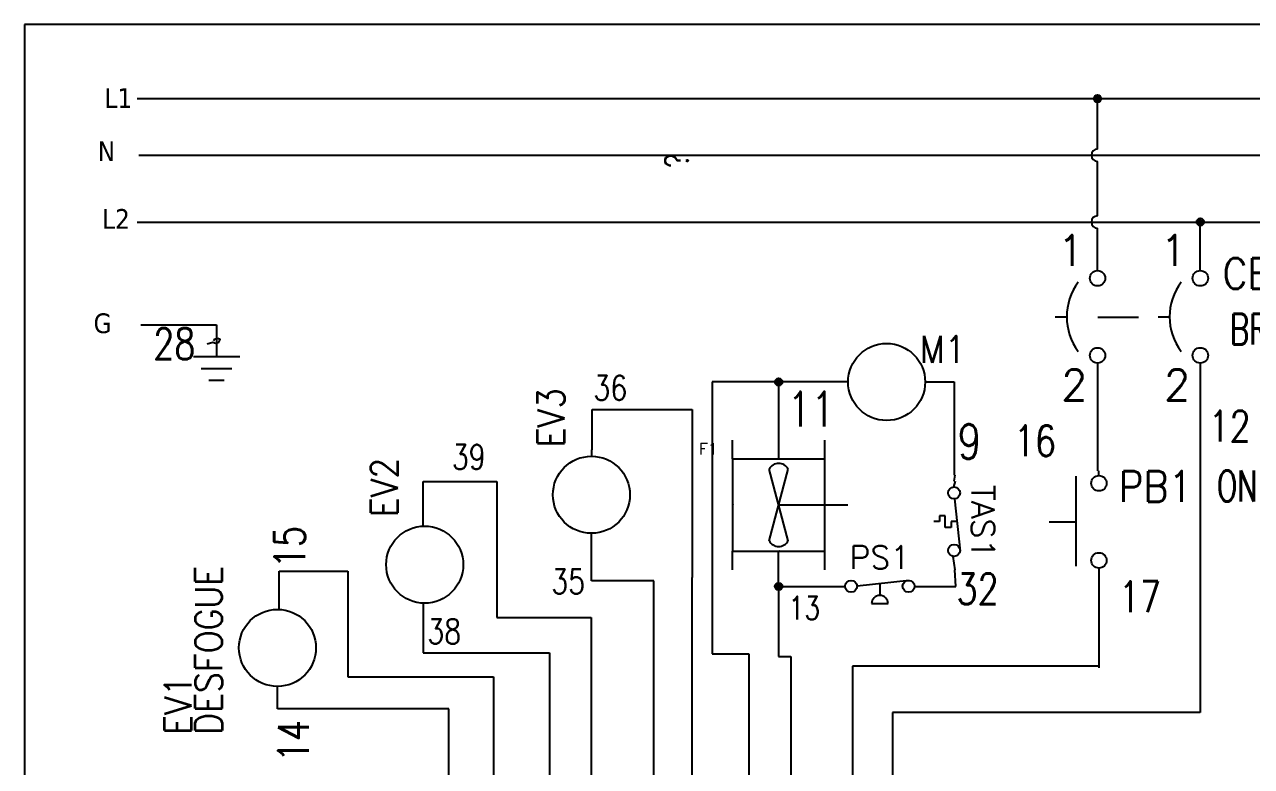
# Model space of a CAD drawing. Header units: millimetres. Extents: x 123.5 to 144.3, y 105.4 to 121.6.
# Drawn here: x 123.51 to 133.46, y 115.58 to 121.59 of the extents above; entities that cross this region are included whole.
import ezdxf
from ezdxf.enums import TextEntityAlignment as Align

# ---------------------------------------------------------------- set-up
doc = ezdxf.new("R2010")
doc.units = ezdxf.units.MM
doc.linetypes.add('HIDDEN2', pattern=[0.1875, 0.125, -0.0625])
for name, color, linetype in [('BLK_12AWG', 7, 'Continuous'), ('DESC', 250, 'Continuous'), ('LINK', 9, 'Continuous'), ('MISC', 7, 'Continuous'), ('SYMS', 7, 'Continuous'), ('TAGS', 250, 'Continuous'), ('TERMS', 250, 'Continuous'), ('WIREFIXED', 7, 'Continuous'), ('WIRES', 7, 'Continuous'), ('XREF', 7, 'Continuous')]:
    doc.layers.add(name, color=color, linetype=linetype)
doc.layers.add('WIRENO', color=7, linetype='Continuous', true_color=0x000000)
doc.styles.get("Standard").update_dxf_attribs({"font": 'tahoma.ttf'})
doc.styles.add('WD', font='romans.shx')

# ---------------------------------------------------------------- blocks, each defined once
blk = doc.blocks.new('VGND2')
for p, q in [((0.09375, 0), (-0.09375, 0)), ((-0.0625, -0.046875), (0.0625, -0.046875)), ((-0.03125, -0.09375), (0.03125, -0.09375))]:
    blk.add_line(p, q)
at = {"style": 'WD', "flags": 1}
blk.add_attdef('X2TERM01', (0, 0), '', height=0.01, dxfattribs=at)
blk = doc.blocks.new('VCB1')
at = {"linetype": 'HIDDEN2'}
blk.add_line((-0.1712, 0), (-0.125, 0), dxfattribs=at)
for centre in [(0, 0.1562), (0, -0.1562)]:
    blk.add_circle(centre, 0.0312)
blk.add_arc((0.1094, 0), 0.2344, 143.1301, 216.8699)
at = {"style": 'WD'}
for tag, p, width in [('INST', (0.2188, 0.3883), 0.7), ('LOC', (0.2188, 0.2188), 0.7), ('TAG1', (0.1269, 0.0644), 0.9), ('XREF', (0.1287, -0.09), 0.7), ('DESC1', (0.1287, -0.242), 0.7), ('DESC2', (0.1287, -0.3893), 0.7)]:
    blk.add_attdef(tag, p, '', height=0.125, dxfattribs=dict(at, width=width))
at = {"linetype": 'Continuous', "style": 'WD'}
for tag, height, flags, p in [('TERM01', 0.125, 8, (-0.055, 0.2066)), ('MFG', 0.01, 9, (-0.1421, -0.0881)), ('CAT', 0.01, 9, (-0.1421, -0.0731))]:
    blk.add_attdef(tag, text='', height=height, dxfattribs=dict(at, flags=flags)).set_placement(p, align=Align.RIGHT)
at = {"color": 7, "style": 'WD', "flags": 1}
for tag, p in [('X2TERM01', (0, 0.1875)), ('X8TERM02', (0, -0.1875))]:
    blk.add_attdef(tag, p, '', height=0.0125, dxfattribs=at)
at = {"style": 'WD', "width": 0.7}
blk.add_attdef('RATING1', text='', height=0.125, dxfattribs=at).set_placement((-0.1875, 0.0625), align=Align.RIGHT)
at = {"color": 7, "style": 'WD'}
for tag, p in [('X4LINK', (-0.25, 0)), ('X1LINK', (0, 0))]:
    blk.add_attdef(tag, p, '', height=0.01, dxfattribs=at)
at = {"style": 'WD', "flags": 9}
for tag, p in [('FAMILY', (-0.1421, -0.0365)), ('CONTACT', (-0.1288, -0.1291))]:
    blk.add_attdef(tag, text='', height=0.01, dxfattribs=at).set_placement(p, align=Align.RIGHT)
at = {"linetype": 'Continuous', "style": 'WD', "flags": 9}
blk.add_attdef('ASSYCODE', text='', height=0.01, dxfattribs=at).set_placement((-0.1533, -0.1061), align=Align.CENTER)
at = {"linetype": 'Continuous', "style": 'WD', "flags": 8}
blk.add_attdef('TERM02', text='', height=0.125, dxfattribs=at).set_placement((-0.0407, -0.2134), align=Align.TOP_RIGHT)
blk = doc.blocks.new('WD_WNV')
at = {"style": 'WD', "flags": 1}
for tag, p in [('W01USER', (-0.0625, 0.0938)), ('W02USER', (-0.0625, 0.0859)), ('W03USER', (-0.0625, 0.0781)), ('W04USER', (-0.0625, 0.0703)), ('W05USER', (-0.0625, 0.0625)), ('W06USER', (-0.0625, 0.0547)), ('W07USER', (-0.0625, 0.0469)), ('W08USER', (-0.0625, 0.0391)), ('W09USER', (-0.0625, 0.0312)), ('W10USER', (-0.0625, 0.0234))]:
    blk.add_attdef(tag, text='', height=0.005, dxfattribs=at).set_placement(p, align=Align.CENTER)
at = {"linetype": 'Continuous', "style": 'WD', "width": 0.8}
blk.add_attdef('WIRENO', text='', height=0.125, dxfattribs=at).set_placement((-0.05, 0), align=Align.MIDDLE_RIGHT)
blk = doc.blocks.new('VPB11L')
for p, q in [((-0.0938, 0.1849), (-0.0938, -0.1801)), ((-0.2022, 0), (-0.0938, 0))]:
    blk.add_line(p, q)
for centre in [(0, 0.1562), (0, -0.1562)]:
    blk.add_circle(centre, 0.0312)
at = {"style": 'WD'}
for tag, p, width in [('INST', (0.1269, 0.3902), 0.7), ('LOC', (0.1269, 0.2206), 0.7), ('TAG1', (0.1269, 0.0644), 0.9), ('XREF', (0.1287, -0.09), 0.7), ('DESC1', (0.1287, -0.242), 0.7), ('DESC2', (0.1287, -0.3982), 0.7)]:
    blk.add_attdef(tag, p, '', height=0.125, dxfattribs=dict(at, width=width))
at = {"linetype": 'Continuous', "style": 'WD'}
for tag, height, flags, p in [('TERM01', 0.125, 8, (-0.055, 0.2223)), ('MFG', 0.01, 9, (-0.1421, -0.0881)), ('CAT', 0.01, 9, (-0.1421, -0.0731))]:
    blk.add_attdef(tag, text='', height=height, dxfattribs=dict(at, flags=flags)).set_placement(p, align=Align.RIGHT)
at = {"color": 7, "style": 'WD', "flags": 1}
for tag, p in [('X2TERM01', (0, 0.1875)), ('X8TERM02', (0, -0.1875))]:
    blk.add_attdef(tag, p, '', height=0.0125, dxfattribs=at)
at = {"color": 7, "style": 'WD'}
for tag, p in [('X4LINK', (-0.2656, 0)), ('X1LINK', (0, 0))]:
    blk.add_attdef(tag, p, '', height=0.01, dxfattribs=at)
at = {"style": 'WD'}
for tag, flags, p in [('CONTACT', 1, (-0.1421, -0.0531)), ('FAMILY', 9, (-0.1421, -0.0365))]:
    blk.add_attdef(tag, text='', height=0.01, dxfattribs=dict(at, flags=flags)).set_placement(p, align=Align.RIGHT)
at = {"linetype": 'Continuous', "style": 'WD', "flags": 9}
blk.add_attdef('ASSYCODE', text='', height=0.01, dxfattribs=at).set_placement((-0.1563, -0.1113), align=Align.CENTER)
at = {"linetype": 'Continuous', "style": 'WD', "flags": 8}
blk.add_attdef('TERM02', text='', height=0.125, dxfattribs=at).set_placement((-0.0407, -0.2291), align=Align.TOP_RIGHT)
blk = doc.blocks.new('HCR1')
blk.add_circle((0, 0), 0.1562)
at = {"style": 'WD'}
for tag, height, width, p in [('INST', 0.0625, 0.7, (0.0055, 0.4286)), ('LOC', 0.0625, 0.7, (0.0055, 0.3438)), ('TAG1', 0.1094, 0.9, (0, 0.2024))]:
    blk.add_attdef(tag, text='', height=height, dxfattribs=dict(at, width=width)).set_placement(p, align=Align.CENTER)
at = {"style": 'WD', "flags": 9}
blk.add_attdef('FAMILY', text='', height=0.01, dxfattribs=at).set_placement((-0.0053, 0.1698), align=Align.CENTER)
at = {"linetype": 'Continuous', "style": 'WD', "flags": 1}
for tag, p in [('CAT', (0, 0.1593)), ('MFG', (0, 0.1404))]:
    blk.add_attdef(tag, text='', height=0.01, dxfattribs=at).set_placement(p, align=Align.MIDDLE)
at = {"style": 'WD'}
for tag, p, height, width in [('DESC1', (1.126, 0.0601), 0.1094, 0.9), ('DESC2', (1.126, -0.0828), 0.1094, 0.9), ('DESC3', (1.126, -0.2256), 0.1094, 0.9), ('XREFNO', (1.3251, -0.3928), 0.0938, 0.8), ('XREFNC', (1.3151, -0.5165), 0.0938, 0.8)]:
    blk.add_attdef(tag, p, '', height=height, dxfattribs=dict(at, width=width))
at = {"linetype": 'Continuous', "style": 'WD', "flags": 9}
blk.add_attdef('ASSYCODE', text='', height=0.01, dxfattribs=at).set_placement((0, 0.125), align=Align.CENTER)
at = {"style": 'WD', "flags": 1}
for tag, p in [('X4TERM01', (-0.1562, 0)), ('X1TERM02', (0.1562, 0))]:
    blk.add_attdef(tag, p, '', height=0.0109, dxfattribs=at)
at = {"linetype": 'Continuous', "style": 'WD'}
blk.add_attdef('TERM01', text='', height=0.0625, dxfattribs=at).set_placement((-0.2, -0.0349), align=Align.TOP_RIGHT)
blk.add_attdef('TERM02', text='', height=0.0625, dxfattribs=at).set_placement((0.2, -0.0349), align=Align.TOP_LEFT)
at = {"style": 'WD', "width": 0.8, "flags": 8}
for tag, p in [('NO', (1.1233, -0.3928)), ('NC', (1.1207, -0.5165))]:
    blk.add_attdef(tag, p, '', height=0.0938, dxfattribs=at)
blk = doc.blocks.new('WD_WNH')
at = {"linetype": 'Continuous', "style": 'WD', "width": 0.8}
blk.add_attdef('WIRENO', text='', height=0.125, dxfattribs=at).set_placement((0, 0.0625), align=Align.CENTER)
at = {"style": 'WD', "flags": 1}
for tag, p in [('W01USER', (0, 0.0781)), ('W02USER', (0, 0.0703)), ('W03USER', (0, 0.0625)), ('W04USER', (0, 0.0547)), ('W05USER', (0, 0.0469)), ('W06USER', (0, 0.0391)), ('W07USER', (0, 0.0312)), ('W08USER', (0, 0.0234)), ('W09USER', (0, 0.0156)), ('W10USER', (0, 0.0078))]:
    blk.add_attdef(tag, text='', height=0.005, dxfattribs=at).set_placement(p, align=Align.CENTER)
blk = doc.blocks.new('WDDOT')
for radius in [0.03, 0.0187, 0.00929]:
    blk.add_circle((0, 0), radius)
blk = doc.blocks.new('HM1_AXIAL_FLOW_FAN1')
for p, q in [((-0.5, 0.5), (-0.5, 0.7)), ((0.5, 0.5), (0.5, 0.7)), ((-0.5, 0.5), (0.5, 0.5)), ((-0.5, 0.5), (-0.5, -0.5)), ((0.5, -0.5), (0.5, 0.5)), ((-0.104, -0.386), (0.104, 0.386)), ((0.104, -0.386), (-0.104, 0.386)), ((0, 0), (0.75, 0)), ((-0.5, -0.5), (0.5, -0.5)), ((-0.5, -0.7), (-0.5, -0.5)), ((0.5, -0.7), (0.5, -0.5))]:
    blk.add_line(p, q)
for centre, start, end in [((0, 0.333), 27.1247, 152.8753), ((0, -0.333), 207.1247, 332.8753)]:
    blk.add_arc(centre, 0.116, start, end)
at = {"style": 'WD'}
for tag, height, p in [('INST', 0.125, (-0.658, 0.914)), ('LOC', 0.125, (-0.66, 0.738)), ('TAG1', 0.125, (-0.658, 0.544)), ('TERM01', 0.0625, (-0.51, 0.016))]:
    blk.add_attdef(tag, text='', height=height, dxfattribs=at).set_placement(p, align=Align.RIGHT)
for tag, p, height in [('TERM04', (0.009, 0.51), 0.0625), ('X2TERM04', (0, 0.5), 0.005), ('X4TERM01', (-0.5, 0), 0.01), ('X1TERM03', (0.5, 0), 0.005), ('TERM03', (0.511, 0.012), 0.0625), ('RATING1', (0.549, -0.237), 0.125), ('DESC1', (0.549, -0.453), 0.125), ('X8TERM02', (0, -0.5), 0.005), ('TERM02', (0.002, -0.573), 0.0625), ('DESC2', (0.549, -0.637), 0.125), ('DESC3', (0.549, -0.827), 0.125), ('WDTAGALT', (0.569, -1.005), 0.125)]:
    blk.add_attdef(tag, p, '', height=height, dxfattribs=at)
blk.add_attdef('XREF', text='', height=0.0625, rotation=0.0625, dxfattribs=at).set_placement((0.726, 0.558), align=Align.TOP_CENTER)
at = {"style": 'WD', "flags": 1}
for tag, p in [('FAMILY', (-0.587, -0.278)), ('CAT', (-0.587, -0.322)), ('MFG', (-0.585, -0.353)), ('ASSYCODE', (-0.557, -0.383)), ('WDTYPE', (-0.572, -0.419))]:
    blk.add_attdef(tag, text='', height=0.01, dxfattribs=at).set_placement(p, align=Align.CENTER)
blk = doc.blocks.new('HMS1')
blk.add_circle((0, 0), 0.1562)
at = {"style": 'WD'}
for tag, height, width, p in [('INST', 0.0625, 0.7, (0.0055, 0.4286)), ('LOC', 0.0625, 0.7, (0.0055, 0.3438)), ('TAG1', 0.1094, 0.9, (0, 0.2024))]:
    blk.add_attdef(tag, text='', height=height, dxfattribs=dict(at, width=width)).set_placement(p, align=Align.CENTER)
at = {"style": 'WD', "flags": 9}
blk.add_attdef('FAMILY', text='', height=0.01, dxfattribs=at).set_placement((-0.0053, 0.1698), align=Align.CENTER)
at = {"linetype": 'Continuous', "style": 'WD', "flags": 1}
for tag, p in [('CAT', (0, 0.1593)), ('MFG', (0, 0.1404))]:
    blk.add_attdef(tag, text='', height=0.01, dxfattribs=at).set_placement(p, align=Align.MIDDLE)
at = {"style": 'WD'}
for tag, p, height, width in [('DESC1', (1.126, 0.0601), 0.1094, 0.9), ('DESC2', (1.126, -0.0828), 0.1094, 0.9), ('DESC3', (1.126, -0.2256), 0.1094, 0.9), ('XREFNO', (1.3251, -0.3928), 0.0938, 0.8), ('XREFNC', (1.3151, -0.5165), 0.0938, 0.8)]:
    blk.add_attdef(tag, p, '', height=height, dxfattribs=dict(at, width=width))
at = {"linetype": 'Continuous', "style": 'WD', "flags": 9}
blk.add_attdef('ASSYCODE', text='', height=0.01, dxfattribs=at).set_placement((0.0004, 0.1129), align=Align.CENTER)
at = {"style": 'WD', "flags": 1}
for tag, p in [('X4TERM01', (-0.1562, 0)), ('X1TERM02', (0.1562, 0))]:
    blk.add_attdef(tag, p, '', height=0.0109, dxfattribs=at)
at = {"linetype": 'Continuous', "style": 'WD'}
blk.add_attdef('TERM01', text='', height=0.0625, dxfattribs=at).set_placement((-0.2, -0.0349), align=Align.TOP_RIGHT)
blk.add_attdef('TERM02', text='', height=0.0625, dxfattribs=at).set_placement((0.2, -0.0349), align=Align.TOP_LEFT)
at = {"style": 'WD', "width": 0.8, "flags": 8}
for tag, p in [('NO', (1.1233, -0.3928)), ('NC', (1.1207, -0.5165))]:
    blk.add_attdef(tag, p, '', height=0.0938, dxfattribs=at)
blk = doc.blocks.new('HTS12')
at = {"linetype": 'Continuous'}
blk.add_line((-0.1231, 0.002), (0.1594, 0.0326), dxfattribs=at)
for p, q in [((0, 0.0153), (0, -0.0168)), ((0.0312, -0.0481), (-0.0312, -0.0481)), ((-0.0312, -0.0481), (-0.0312, -0.0793)), ((0, -0.0168), (0.0312, -0.0168)), ((0.0312, -0.0168), (0.0312, -0.0481)), ((-0.0312, -0.0793), (0, -0.0793)), ((0, -0.0793), (0, -0.1106))]:
    blk.add_line(p, q)
for centre in [(-0.1553, 0), (0.1553, 0)]:
    blk.add_circle(centre, 0.0322)
at = {"style": 'WD', "width": 0.7}
for tag, p in [('INST', (0, 0.7321)), ('LOC', (0, 0.5625)), ('DESC1', (0, 0.4062)), ('DESC2', (0, 0.25)), ('XREF', (0, -0.3144))]:
    blk.add_attdef(tag, text='', height=0.125, dxfattribs=at).set_placement(p, align=Align.CENTER)
at = {"style": 'WD'}
blk.add_attdef('TAG1', text='', height=0.125, dxfattribs=at).set_placement((0, 0.0938), align=Align.CENTER)
for tag, p in [('X2LINK', (0, 0.0781)), ('X8LINK', (0, -0.1406))]:
    blk.add_attdef(tag, p, '', height=0.01, dxfattribs=at)
for tag, p, height, flags in [('X4TERM01', (-0.1875, 0), 0.0125, 1), ('CONTACT', (0.0376, 0.0204), 0.01, 1), ('FAMILY', (0.0376, 0.0371), 0.01, 9), ('X1TERM02', (0.1875, 0), 0.0125, 1)]:
    blk.add_attdef(tag, p, '', height=height, dxfattribs=dict(at, flags=flags))
at = {"linetype": 'Continuous', "style": 'WD', "flags": 9}
for tag, p in [('CAT', (0.0626, -0.0071)), ('ASSYCODE', (0.0625, -0.0469)), ('MFG', (0.0626, -0.0266))]:
    blk.add_attdef(tag, text='', height=0.01, dxfattribs=at).set_placement(p, align=Align.CENTER)
at = {"linetype": 'Continuous', "style": 'WD', "flags": 8}
blk.add_attdef('TERM01', text='', height=0.125, dxfattribs=at).set_placement((-0.25, -0.0158), align=Align.TOP_RIGHT)
blk.add_attdef('TERM02', text='', height=0.125, dxfattribs=at).set_placement((0.25, -0.0158), align=Align.TOP_LEFT)
at = {"style": 'WD', "width": 0.7}
for tag, p in [('RATING1', (0.2754, -0.2988)), ('WDTAGALT', (0.2806, -0.4658))]:
    blk.add_attdef(tag, p, '', height=0.125, dxfattribs=at)
blk = doc.blocks.new('HPS12')
at = {"linetype": 'Continuous'}
blk.add_line((-0.1231, 0.002), (0.1594, 0.0326), dxfattribs=at)
for p, q in [((0, 0.0153), (0, -0.0487)), ((-0.0442, -0.0938), (0.0442, -0.0938))]:
    blk.add_line(p, q)
for centre in [(-0.1553, 0), (0.1553, 0)]:
    blk.add_circle(centre, 0.0322)
blk.add_arc((0, -0.0938), 0.0442, 0, 180)
at = {"style": 'WD', "width": 0.7}
for tag, p in [('INST', (0, 0.7321)), ('LOC', (0, 0.5625)), ('DESC1', (0, 0.4062)), ('DESC2', (0, 0.25)), ('XREF', (0, -0.3144))]:
    blk.add_attdef(tag, text='', height=0.125, dxfattribs=at).set_placement(p, align=Align.CENTER)
at = {"style": 'WD'}
blk.add_attdef('TAG1', text='', height=0.125, dxfattribs=at).set_placement((0, 0.0938), align=Align.CENTER)
for tag, p in [('X2LINK', (0, 0.0938)), ('X8LINK', (0, -0.125))]:
    blk.add_attdef(tag, p, '', height=0.01, dxfattribs=at)
for tag, p, height, flags in [('X4TERM01', (-0.1875, 0), 0.0125, 1), ('CONTACT', (0.0376, 0.0204), 0.01, 1), ('FAMILY', (0.0376, 0.0371), 0.01, 9), ('X1TERM02', (0.1875, 0), 0.0125, 1)]:
    blk.add_attdef(tag, p, '', height=height, dxfattribs=dict(at, flags=flags))
at = {"linetype": 'Continuous', "style": 'WD', "flags": 9}
for tag, p in [('CAT', (0.0626, -0.0071)), ('ASSYCODE', (0.0656, -0.0489)), ('MFG', (0.0626, -0.0266))]:
    blk.add_attdef(tag, text='', height=0.01, dxfattribs=at).set_placement(p, align=Align.CENTER)
at = {"linetype": 'Continuous', "style": 'WD', "flags": 8}
blk.add_attdef('TERM01', text='', height=0.125, dxfattribs=at).set_placement((-0.25, -0.0314), align=Align.TOP_RIGHT)
blk.add_attdef('TERM02', text='', height=0.125, dxfattribs=at).set_placement((0.25, -0.0314), align=Align.TOP_LEFT)
at = {"style": 'WD', "width": 0.7}
for tag, p in [('RATING1', (0.2475, -0.317)), ('WDTAGALT', (0.2475, -0.4732))]:
    blk.add_attdef(tag, p, '', height=0.125, dxfattribs=at)

msp = doc.modelspace()

# ---------------------------------------------------------------- linework, layer by layer
at = {"color": 7, "linetype": 'Continuous'}
for p, q in [((144.2555, 121.5905), (123.5055, 121.5905)), ((123.5055, 121.5905), (123.5055, 105.4055))]:
    msp.add_line(p, q, dxfattribs=at)
at = {"layer": 'BLK_12AWG'}
for p, q in [((124.4182, 120.99), (142.7932, 120.99)), ((132.2088, 120.5809), (132.2088, 120.99)), ((124.433, 120.5309), (142.808, 120.5309)), ((132.2088, 120.04), (132.2088, 120.4809)), ((124.4182, 119.99), (142.7932, 119.99)), ((132.2088, 119.5966), (132.2088, 119.94)), ((133.0425, 119.5966), (133.0425, 119.99))]:
    msp.add_line(p, q, dxfattribs=at)
for centre in [(132.2088, 120.5309), (132.2088, 119.99)]:
    msp.add_arc(centre, 0.05, 90, 270, dxfattribs=at)
at = {"layer": 'LINK'}
msp.add_lwpolyline([(132.21, 119.22), (132.54, 119.22)], dxfattribs=at)
at = {"layer": 'WIREFIXED'}
msp.add_lwpolyline([(124.988, 119.0021), (125.0333, 119.0172), (125.0531, 119.0074), (125.0827, 119.0173), (125.0926, 119.037), (125.0729, 119.0469), (125.0432, 119.037), (125.0383, 119.0271)], dxfattribs=at)
at = {"layer": 'WIRES'}
for p, q in [((124.4475, 119.1577), (125.063, 119.1577)), ((125.063, 119.1577), (125.063, 118.8966)), ((132.2088, 118.8466), (132.2088, 117.9725)), ((133.0425, 118.8466), (133.0425, 116.0134)), ((129.6112, 118.6957), (129.083, 118.6957)), ((129.083, 118.6957), (129.083, 116.4901)), ((129.6221, 118.6937), (129.6221, 118.0719)), ((130.1855, 118.6937), (129.6221, 118.6937)), ((130.8105, 118.6937), (131.0458, 118.6937)), ((131.0458, 118.6937), (131.0458, 117.9378)), ((128.109, 118.1968), (128.109, 118.47)), ((128.109, 118.47), (128.9211, 118.47)), ((128.9211, 118.47), (128.9211, 118.1968)), ((128.105, 118.1443), (128.105, 118.0918)), ((128.1077, 118.1968), (128.1077, 118.1443)), ((128.9211, 118.1968), (128.9211, 117.109)), ((131.0514, 117.9378), (131.0437, 117.8903)), ((132.2202, 117.935), (132.2202, 117.9725)), ((126.7383, 117.5254), (126.7383, 117.8875)), ((126.7383, 117.8875), (127.3354, 117.8875)), ((127.3354, 117.8875), (127.3354, 116.7848)), ((131.0549, 117.8903), (131.0399, 117.8428)), ((128.1048, 117.363), (128.1048, 117.4668)), ((128.1048, 117.2593), (128.1048, 117.363)), ((128.1048, 117.0819), (128.1048, 117.2593)), ((129.6221, 117.0366), (129.6221, 117.3219)), ((131.0361, 117.2803), (131.051, 117.1723)), ((125.5701, 116.8508), (125.5701, 117.161)), ((125.5701, 117.161), (126.1283, 117.161)), ((126.1283, 117.161), (126.1283, 116.3048)), ((131.0588, 117.0366), (131.051, 117.1723)), ((132.2202, 117.185), (132.2202, 116.3928)), ((128.6094, 117.0819), (128.1048, 117.0819)), ((128.6094, 115.0097), (128.6094, 117.0819)), ((128.9211, 114.9826), (128.9211, 117.109)), ((129.6221, 117.0366), (130.1616, 117.0366)), ((129.6221, 117.0366), (129.6221, 116.4693)), ((130.7241, 117.0366), (131.0588, 117.0366)), ((126.7383, 116.9004), (126.7383, 116.4994)), ((127.3354, 116.7848), (128.1013, 116.7848)), ((128.1013, 116.7848), (128.1013, 115.0464)), ((126.7383, 116.4994), (127.7638, 116.4994)), ((127.7638, 116.4994), (127.7638, 115.0464)), ((129.083, 116.4901), (129.3792, 116.4901)), ((129.3792, 116.4901), (129.3792, 115.0293)), ((129.6221, 116.4693), (129.7201, 116.4693)), ((129.7201, 116.4693), (129.7201, 115.0632)), ((132.2202, 116.3912), (130.2218, 116.3912)), ((130.2218, 116.3912), (130.2218, 115.0678)), ((132.2202, 116.3928), (132.2202, 116.3765)), ((126.1283, 116.3048), (127.3095, 116.3048)), ((127.3095, 116.3048), (127.3095, 115.0075)), ((125.5571, 116.1356), (125.5571, 116.2258)), ((125.5571, 116.0454), (125.5571, 116.1356)), ((126.1413, 116.0454), (125.5571, 116.0454)), ((126.9461, 116.0454), (126.1413, 116.0454)), ((126.9461, 115.0464), (126.9461, 116.0454)), ((133.0425, 116.0134), (130.5446, 116.0134)), ((130.5446, 116.0134), (130.5446, 115.0493))]:
    msp.add_line(p, q, dxfattribs=at)

# ---------------------------------------------------------------- block references
at = {"layer": 'SYMS'}
for p in [(132.2088, 120.99), (133.0425, 119.99), (129.6221, 118.6937), (129.6221, 117.0366)]:
    msp.add_blockref('WDDOT', p, dxfattribs=at)
ref = msp.add_blockref('HCR1', (128.1037, 117.7793), dxfattribs=dict(at, xscale=2, yscale=2, zscale=2, rotation=90))
ref.add_attrib('XREFNO', '?', (128.8894, 120.4295), dxfattribs={"layer": 'XREF', "height": 0.1875, "rotation": 90, "style": 'WD', "width": 0.8})
ref.add_attrib('TAG1', 'EV3', dxfattribs={"layer": 'TAGS', "height": 0.21875, "rotation": 90, "style": 'WD', "width": 0.9}).set_placement((127.8855, 118.4051), align=Align.CENTER)
ref = msp.add_blockref('VCB1', (132.2088, 119.2216), dxfattribs=dict(at, xscale=2, yscale=2, zscale=2))
ref.add_attrib('DESC1', 'BREAKER', (133.2821, 118.997), dxfattribs={"layer": 'DESC', "height": 0.25, "style": 'WD', "width": 0.7})
ref.add_attrib('TAG1', 'CB 4A', (133.2223, 119.4484), dxfattribs={"layer": 'TAGS', "height": 0.25, "style": 'WD', "width": 0.9})
ref.add_attrib('TERM02', '2', dxfattribs={"layer": 'TERMS', "linetype": 'Continuous', "height": 0.25, "style": 'WD', "flags": 8}).set_placement((132.1274, 118.7947), align=Align.TOP_RIGHT)
ref.add_attrib('TERM01', '1', dxfattribs={"layer": 'TERMS', "linetype": 'Continuous', "height": 0.25, "style": 'WD', "flags": 8}).set_placement((132.0988, 119.6348), align=Align.RIGHT)
ref = msp.add_blockref('VCB1', (133.0425, 119.2216), dxfattribs=dict(at, xscale=2, yscale=2, zscale=2))
ref.add_attrib('TERM02', '2', dxfattribs={"layer": 'TERMS', "linetype": 'Continuous', "height": 0.25, "style": 'WD', "flags": 8}).set_placement((132.9611, 118.7947), align=Align.TOP_RIGHT)
ref.add_attrib('TERM01', '1', dxfattribs={"layer": 'TERMS', "linetype": 'Continuous', "height": 0.25, "style": 'WD', "flags": 8}).set_placement((132.9325, 119.6348), align=Align.RIGHT)
ref = msp.add_blockref('HMS1', (130.498, 118.6937), dxfattribs=dict(at, xscale=2, yscale=2, zscale=2))
ref.add_attrib('TAG1', 'M1', dxfattribs={"layer": 'TAGS', "height": 0.21875, "style": 'WD', "width": 0.9}).set_placement((130.9519, 118.8484), align=Align.CENTER)
at = {"layer": 'SYMS', "xscale": 2, "yscale": 2, "zscale": 2}
msp.add_blockref('VGND2', (125.063, 118.8966), dxfattribs=at)
at = {"layer": 'SYMS'}
ref = msp.add_blockref('HM1_AXIAL_FLOW_FAN1', (129.6221, 117.6969), dxfattribs=dict(at, xscale=0.75, yscale=0.75, zscale=0.75))
ref.add_attrib('TAG1', 'F1', dxfattribs={"layer": 'TAGS', "height": 0.09375, "style": 'WD'}).set_placement((129.1283, 118.1051), align=Align.RIGHT)
ref.add_attrib('X4TERM01', '8', (129.2471, 117.6969), dxfattribs={"layer": 'MISC', "height": 0.0075, "style": 'WD'})
ref.add_attrib('X1TERM03', '7', (129.9971, 117.6969), dxfattribs={"layer": 'MISC', "height": 0.00375, "style": 'WD'})
ref.add_attrib('X8TERM02', '13', (129.6221, 117.3219), dxfattribs={"layer": 'MISC', "height": 0.00375, "style": 'WD'})
ref = msp.add_blockref('HCR1', (126.7512, 117.2129), dxfattribs=dict(at, xscale=2, yscale=2, zscale=2, rotation=90))
ref.add_attrib('TAG1', 'EV2', dxfattribs={"layer": 'TAGS', "height": 0.21875, "rotation": 90, "style": 'WD', "width": 0.9}).set_placement((126.533, 117.8388), align=Align.CENTER)
ref = msp.add_blockref('VPB11L', (132.2202, 117.56), dxfattribs=dict(at, xscale=2, yscale=2, zscale=2))
ref.add_attrib('DESC1', 'ON-OFF', (133.1774, 117.7257), dxfattribs={"layer": 'DESC', "height": 0.25, "style": 'WD', "width": 0.7})
ref.add_attrib('TAG1', 'PB1', (132.3795, 117.7219), dxfattribs={"layer": 'TAGS', "height": 0.25, "style": 'WD', "width": 0.9})
ref = msp.add_blockref('HTS12', (131.0455, 117.5616), dxfattribs=dict(at, xscale=1.5, yscale=1.5, zscale=1.5, rotation=270))
ref.add_attrib('TAG1', 'TAS1', dxfattribs={"layer": 'TAGS', "height": 0.1875, "rotation": 270, "style": 'WD'}).set_placement((131.1861, 117.5616), align=Align.CENTER)
ref = msp.add_blockref('HPS12', (130.4429, 117.0376), dxfattribs=dict(at, xscale=1.5, yscale=1.5, zscale=1.5))
ref.add_attrib('TAG1', 'PS1', dxfattribs={"layer": 'TAGS', "height": 0.1875, "style": 'WD'}).set_placement((130.4429, 117.1782), align=Align.CENTER)
ref = msp.add_blockref('HCR1', (125.5571, 116.5383), dxfattribs=dict(at, xscale=2, yscale=2, zscale=2, rotation=90))
ref.add_attrib('DESC2', 'DESFOGUE', (125.1092, 115.836), dxfattribs={"layer": 'DESC', "height": 0.21875, "rotation": 90, "style": 'WD', "width": 0.9})
ref.add_attrib('TAG1', 'EV1', dxfattribs={"layer": 'TAGS', "height": 0.21875, "rotation": 90, "style": 'WD', "width": 0.9}).set_placement((124.8586, 116.0745), align=Align.CENTER)
at = {"layer": 'WIREFIXED'}
ref = msp.add_blockref('WD_WNV', (125.063, 119.0271), dxfattribs=dict(at, xscale=2, yscale=2, zscale=2))
ref.add_attrib('WIRENOF', '28', dxfattribs={"linetype": 'Continuous', "height": 0.25, "style": 'WD', "width": 0.8}).set_placement((124.8918, 119.0034), align=Align.MIDDLE_RIGHT)
ref = msp.add_blockref('WD_WNH', (133.2564, 117.9398), dxfattribs=dict(at, xscale=2, yscale=2, zscale=2))
ref.add_attrib('WIRENOF', '12', dxfattribs={"linetype": 'Continuous', "height": 0.25, "style": 'WD', "width": 0.8}).set_placement((133.2801, 118.1359), align=Align.BOTTOM_CENTER)
ref = msp.add_blockref('WD_WNV', (132.0442, 118.2404), dxfattribs=dict(at, xscale=2, yscale=2, zscale=2))
ref.add_attrib('WIRENOF', '16', dxfattribs={"linetype": 'Continuous', "height": 0.25, "style": 'WD', "width": 0.8}).set_placement((131.873, 118.2167), align=Align.MIDDLE_RIGHT)
ref = msp.add_blockref('WD_WNH', (127.5962, 116.4469), dxfattribs=dict(at, xscale=2, yscale=2, zscale=2, rotation=90))
ref.add_attrib('WIRENOF', '15', dxfattribs={"linetype": 'Continuous', "height": 0.25, "rotation": 90, "style": 'WD', "width": 0.8}).set_placement((125.8557, 117.3556), align=Align.BOTTOM_CENTER)
ref = msp.add_blockref('WD_WNV', (129.8554, 117.831), dxfattribs=dict(at, xscale=2, yscale=2, zscale=2))
ref.add_attrib('WIRENOF', '32', dxfattribs={"linetype": 'Continuous', "height": 0.25, "style": 'WD', "width": 0.8}).set_placement((131.4075, 117.0171), align=Align.MIDDLE_RIGHT)
ref = msp.add_blockref('WD_WNV', (132.8093, 117.3449), dxfattribs=dict(at, xscale=2, yscale=2, zscale=2))
ref.add_attrib('WIRENOF', '17', dxfattribs={"linetype": 'Continuous', "height": 0.25, "style": 'WD', "width": 0.8}).set_placement((132.7243, 116.9532), align=Align.MIDDLE_RIGHT)
ref = msp.add_blockref('WD_WNV', (126.3617, 116.6323), dxfattribs=dict(at, xscale=2, yscale=2, zscale=2, rotation=90))
ref.add_attrib('WIRENOF', '14', dxfattribs={"linetype": 'Continuous', "height": 0.25, "rotation": 90, "style": 'WD', "width": 0.8}).set_placement((125.6869, 115.9545), align=Align.MIDDLE_RIGHT)
at = {"layer": 'WIRENO'}
ref = msp.add_blockref('WD_WNH', (128.2204, 118.3752), dxfattribs=at)
ref.add_attrib('WIRENO', '36', dxfattribs={"linetype": 'Continuous', "height": 0.2, "style": 'WD', "width": 0.8}).set_placement((128.2572, 118.4858), align=Align.BOTTOM_CENTER)
ref = msp.add_blockref('WD_WNH', (126.8031, 115.1879), dxfattribs=dict(at, xscale=2.25, yscale=2.25, zscale=2.25))
ref.add_attrib('WIRENO', '11', dxfattribs={"linetype": 'Continuous', "height": 0.28125, "style": 'WD', "width": 0.8}).set_placement((129.8857, 118.2486), align=Align.BOTTOM_CENTER)
ref = msp.add_blockref('WD_WNV', (125.9868, 115.952), dxfattribs=dict(at, xscale=2.25, yscale=2.25, zscale=2.25))
ref.add_attrib('WIRENO', '9', dxfattribs={"linetype": 'Continuous', "height": 0.2812, "style": 'WD', "width": 0.8}).set_placement((131.2663, 118.2103), align=Align.MIDDLE_RIGHT)
ref = msp.add_blockref('WD_WNV', (127.3564, 118.1229), dxfattribs=at)
ref.add_attrib('WIRENO', '39', dxfattribs={"linetype": 'Continuous', "height": 0.2, "style": 'WD', "width": 0.8}).set_placement((127.2458, 118.086), align=Align.MIDDLE_RIGHT)
ref = msp.add_blockref('WD_WNV', (128.1629, 117.1139), dxfattribs=at)
ref.add_attrib('WIRENO', '35', dxfattribs={"linetype": 'Continuous', "height": 0.2, "style": 'WD', "width": 0.8}).set_placement((128.0524, 117.0771), align=Align.MIDDLE_RIGHT)
ref = msp.add_blockref('WD_WNH', (129.775, 116.5462), dxfattribs=dict(at, xscale=1.5, yscale=1.5, zscale=1.5))
ref.add_attrib('WIRENO', '13', dxfattribs={"linetype": 'Continuous', "height": 0.1875, "style": 'WD', "width": 0.8}).set_placement((129.8303, 116.712), align=Align.BOTTOM_CENTER)
ref = msp.add_blockref('WD_WNV', (127.1578, 116.7086), dxfattribs=at)
ref.add_attrib('WIRENO', '38', dxfattribs={"linetype": 'Continuous', "height": 0.2, "style": 'WD', "width": 0.8}).set_placement((127.0472, 116.6717), align=Align.MIDDLE_RIGHT)

# ---------------------------------------------------------------- texts
at = {"char_height": 0.16, "attachment_point": 1}
for s, insert in [('L1', (124.1544, 121.0747)), ('N', (124.0988, 120.6434)), ('L2', (124.1348, 120.0952)), ('G', (124.0652, 119.2496))]:
    msp.add_mtext_dynamic_manual_height_columns(s, width=0.371937, gutter_width=0.05, heights=[0], dxfattribs=dict(at, insert=insert))

doc.saveas('drawing.dxf')
